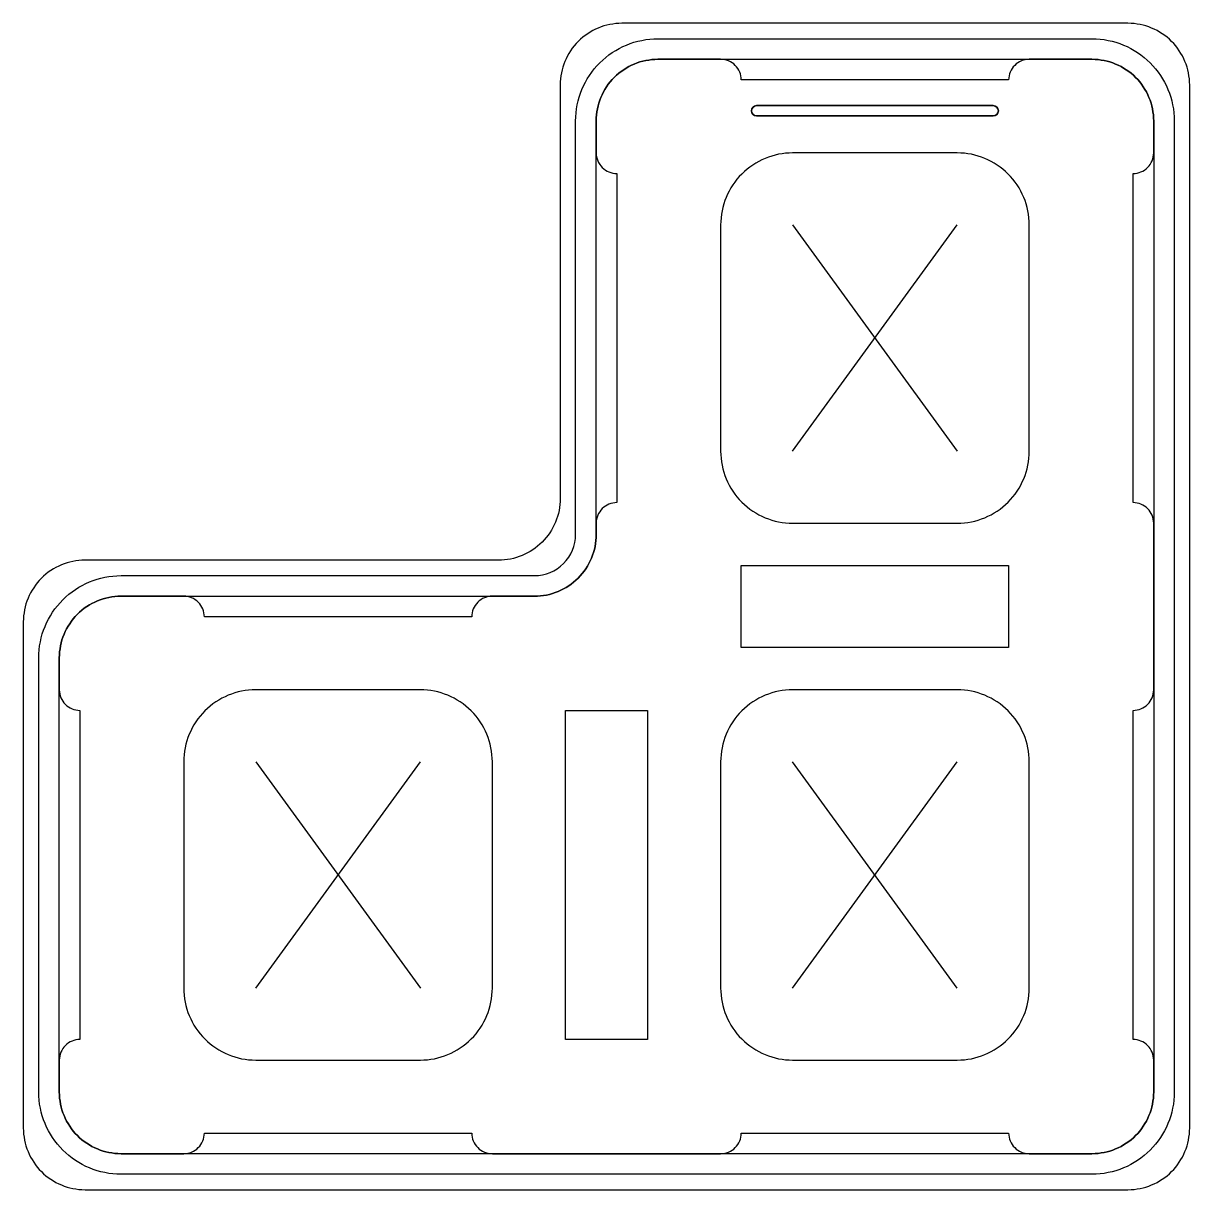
# Model space of a CAD drawing. Header units: millimetres. Extents: x -24.5 to 32.2, y -32.2 to 24.5.
import ezdxf

# ---------------------------------------------------------------- set-up
doc = ezdxf.new("R2010")
doc.units = ezdxf.units.MM
doc.layers.get('0').update_dxf_attribs({"linetype": 'CONTINUOUS'})

msp = doc.modelspace()

# ---------------------------------------------------------------- linework, layer by layer
for p, q in [((22.7, 20.45), (11.2, 20.45)), ((11.2, 19.95), (22.7, 19.95)), ((12.95, 3.65), (20.95, 14.65)), ((12.95, 14.65), (20.95, 3.65)), ((-13.15, -22.45), (-5.15, -11.45)), ((-13.15, -11.45), (-5.15, -22.45)), ((12.95, -22.45), (20.95, -11.45)), ((20.95, -22.45), (12.95, -11.45))]:
    msp.add_line(p, q)
for points in [[(-21.45, -32.25), (29.25, -32.25, 0.414214), (32.25, -29.25), (32.25, 21.45, 0.414214), (29.25, 24.45), (4.65, 24.45, 0.414214), (1.65, 21.45), (1.65, 1.35, -0.414214), (-1.35, -1.65), (-21.45, -1.65, 0.414214), (-24.45, -4.65), (-24.45, -29.25, 0.414214)], [(2.4, -0.4), (2.4, 19.7, -0.414214), (6.4, 23.7), (27.5, 23.7, -0.414214), (31.5, 19.7), (31.5, -27.5, -0.414214), (27.5, -31.5), (-19.7, -31.5, -0.414214), (-23.7, -27.5), (-23.7, -6.4, -0.414214), (-19.7, -2.4), (0.4, -2.4, 0.414214)], [(0.4, -3.4, 0.414214), (3.4, -0.4), (3.4, 19.7, -0.414214), (6.4, 22.7), (27.5, 22.7, -0.414214), (30.5, 19.7), (30.5, -27.5, -0.414214), (27.5, -30.5), (-19.7, -30.5, -0.414214), (-22.7, -27.5), (-22.7, -6.4, -0.414214), (-19.7, -3.4)], [(-2.65, -29.5, 0.414214), (-1.65, -30.5), (9.45, -30.5, 0.414214), (10.45, -29.5), (23.45, -29.5, 0.414214), (24.45, -30.5), (27.5, -30.5, 0.414214), (30.5, -27.5), (30.5, -25.95, 0.414214), (29.5, -24.95), (29.5, -8.95, 0.414214), (30.5, -7.95), (30.5, 0.15, 0.414214), (29.5, 1.15), (29.5, 17.15, 0.414214), (30.5, 18.15), (30.5, 19.7, 0.414214), (27.5, 22.7), (24.45, 22.7, 0.414214), (23.45, 21.7), (10.45, 21.7, 0.414214), (9.45, 22.7), (6.4, 22.7, 0.414214), (3.4, 19.7), (3.4, 18.15, 0.414214), (4.4, 17.15), (4.4, 1.15, 0.414214), (3.4, 0.15), (3.4, -0.4, -0.414214), (0.4, -3.4), (-1.65, -3.4, 0.414214), (-2.65, -4.4), (-15.65, -4.4, 0.414214), (-16.65, -3.4), (-19.7, -3.4, 0.414214), (-22.7, -6.4), (-22.7, -7.95, 0.414214), (-21.7, -8.95), (-21.7, -24.95, 0.414214), (-22.7, -25.95), (-22.7, -27.5, 0.414214), (-19.7, -30.5), (-16.65, -30.5, 0.414214), (-15.65, -29.5)], [(11.2, 20.45), (22.7, 20.45, -1), (22.7, 19.95), (11.2, 19.95, -1)], [(12.95, 18.15, 0.414214), (9.45, 14.65), (9.45, 3.65, 0.414214), (12.95, 0.15), (20.95, 0.15, 0.414214), (24.45, 3.65), (24.45, 14.65, 0.414214), (20.95, 18.15)], [(-16.65, -22.45, 0.414214), (-13.15, -25.95), (-5.15, -25.95, 0.414214), (-1.65, -22.45), (-1.65, -11.45, 0.414214), (-5.15, -7.95), (-13.15, -7.95, 0.414214), (-16.65, -11.45)], [(24.45, -11.45, 0.414214), (20.95, -7.95), (12.95, -7.95, 0.414214), (9.45, -11.45), (9.45, -22.45, 0.414214), (12.95, -25.95), (20.95, -25.95, 0.414214), (24.45, -22.45)]]:
    msp.add_lwpolyline(points, format="xyb", close=True)
for points in [[(10.45, -1.9), (23.45, -1.9), (23.45, -5.9), (10.45, -5.9)], [(5.9, -8.95), (5.9, -24.95), (1.9, -24.95), (1.9, -8.95)]]:
    msp.add_lwpolyline(points, close=True)
for centre, start, end in [((11.2, 20.2), 90, 270), ((22.7, 20.2), -90, 90)]:
    msp.add_arc(centre, 0.25, start, end)

doc.saveas('drawing.dxf')
